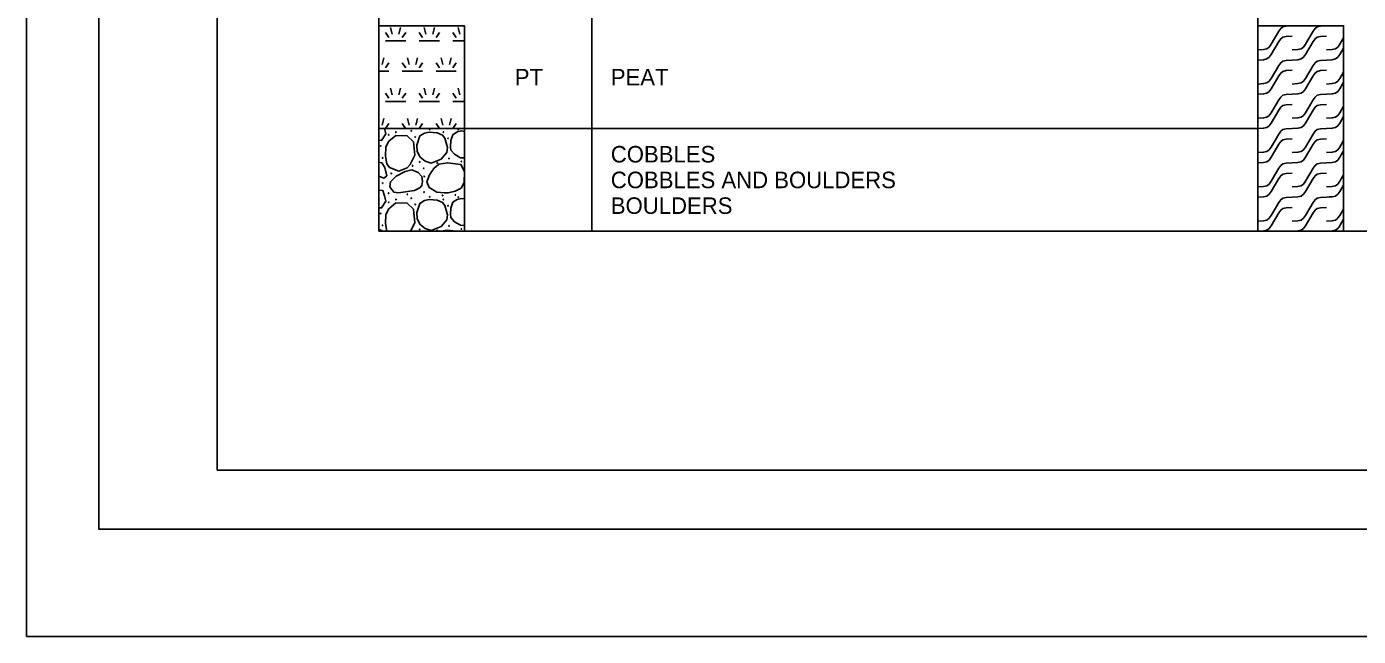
# Model space of a CAD drawing. Extents: x -894 to 866, y -476 to 714.
# Drawn here: x -894 to -330, y -476 to -218 of the extents above; entities that cross this region are included whole.
import ezdxf

# ---------------------------------------------------------------- set-up
doc = ezdxf.new("R2010")
doc.units = 0
for name, color, linetype in [('10 Sheet Format', 7, 'Continuous'), ('14 Ramp Anno', 7, 'Continuous'), ('57 Undefined', 7, 'Continuous')]:
    doc.layers.add(name, color=color, linetype=linetype)

msp = doc.modelspace()

# ---------------------------------------------------------------- linework, layer by layer
at = {"layer": '10 Sheet Format'}
for p, q in [((-813.45, 643.96), (-813.45, -406.04)), ((-813.45, -406.04), (-438.24, -406.04)), ((-438.75, -406.04), (199.07, -406.04))]:
    msp.add_line(p, q, dxfattribs=at)
for points in [[(-894.04, 713.56), (865.96, 713.56), (865.96, -476.44), (-894.04, -476.44)], [(-863.43, 668.96), (836.57, 668.96), (836.57, -431.04), (-863.43, -431.04)], [(-863.43, 668.96), (836.57, 668.96), (836.57, -431.04), (-863.43, -431.04)]]:
    msp.add_lwpolyline(points, close=True, dxfattribs=at)
at = {"layer": '14 Ramp Anno'}
msp.add_line((-372.9, 588.06), (-372.9, -304.59), dxfattribs=at)
msp.add_lwpolyline([(-745.02, -304.81), (2.57, -304.81), (2.57, 608.93), (-745.02, 608.93)], close=True, dxfattribs=at)
for points in [[(-654.74, 588.06), (-654.74, -304.81)], [(-745.02, -261.27), (-708.73, -261.27), (-708.73, -217.72), (-745.02, -217.72), (-745.02, -261.27)], [(-739.3, -221.29), (-740.02, -218.44)], [(-736.45, -221.29), (-735.73, -218.44)], [(-725.02, -221.29), (-725.73, -218.44)], [(-722.16, -221.29), (-721.45, -218.44)], [(-710.73, -221.29), (-711.45, -218.44)], [(-372.9, -227.88), (-370.44, -227.74), (-369.06, -227.45), (-368.11, -226.72), (-367.24, -225.56), (-364.05, -220.04), (-363.18, -218.88), (-362.24, -218.16), (-360.86, -217.87), (-358.39, -217.72)], [(-372.9, -304.81), (-336.62, -304.81), (-336.62, -217.72), (-372.9, -217.72), (-372.9, -304.81)], [(-358.39, -227.88), (-355.92, -227.74), (-354.54, -227.45), (-353.6, -226.72), (-352.73, -225.56), (-349.53, -220.04), (-348.66, -218.88), (-347.72, -218.16), (-346.34, -217.87), (-343.87, -217.72)], [(-740.73, -222.72), (-742.16, -220.58)], [(-742.16, -224.15), (-733.59, -224.15)], [(-735.02, -222.72), (-733.59, -220.58)], [(-726.45, -222.72), (-727.87, -220.58)], [(-727.87, -224.15), (-719.3, -224.15)], [(-720.73, -222.72), (-719.3, -220.58)], [(-712.16, -222.72), (-713.59, -220.58)], [(-713.59, -224.15), (-708.73, -224.15)], [(-372.9, -232.24), (-370.44, -232.09), (-369.06, -231.8), (-368.11, -231.08), (-367.24, -229.91), (-364.05, -224.4), (-363.18, -223.24), (-362.24, -222.51), (-360.86, -222.22), (-358.39, -222.08)], [(-358.39, -232.24), (-355.92, -232.09), (-354.54, -231.8), (-353.6, -231.08), (-352.73, -229.91), (-349.53, -224.4), (-348.66, -223.24), (-347.72, -222.51), (-346.34, -222.22), (-343.87, -222.08)], [(-343.87, -227.88), (-341.41, -227.74), (-340.03, -227.45), (-339.08, -226.72), (-338.21, -225.56), (-336.62, -222.8)], [(-343.87, -232.24), (-341.41, -232.09), (-340.03, -231.8), (-339.08, -231.08), (-338.21, -229.91), (-336.62, -227.16)], [(-743.59, -234.15), (-742.88, -231.29)], [(-742.16, -235.58), (-740.73, -233.44)], [(-733.59, -235.58), (-735.02, -233.44)], [(-732.16, -234.15), (-732.88, -231.29)], [(-729.3, -234.15), (-728.59, -231.29)], [(-727.87, -235.58), (-726.45, -233.44)], [(-719.3, -235.58), (-720.73, -233.44)], [(-717.87, -234.15), (-718.59, -231.29)], [(-715.02, -234.15), (-714.3, -231.29)], [(-713.59, -235.58), (-712.16, -233.44)], [(-372.9, -242.4), (-370.44, -242.25), (-369.06, -241.96), (-368.11, -241.24), (-367.24, -240.08), (-364.05, -234.56), (-363.18, -233.4), (-362.24, -232.67), (-360.86, -232.38), (-358.39, -232.24)], [(-372.9, -246.75), (-370.44, -246.61), (-369.06, -246.32), (-368.11, -245.59), (-367.24, -244.43), (-364.05, -238.91), (-363.18, -237.75), (-362.24, -237.03), (-360.86, -236.74), (-358.39, -236.59)], [(-358.39, -242.4), (-355.92, -242.25), (-354.54, -241.96), (-353.6, -241.24), (-352.73, -240.08), (-349.53, -234.56), (-348.66, -233.4), (-347.72, -232.67), (-346.34, -232.38), (-343.87, -232.24)], [(-358.39, -246.75), (-355.92, -246.61), (-354.54, -246.32), (-353.6, -245.59), (-352.73, -244.43), (-349.53, -238.91), (-348.66, -237.75), (-347.72, -237.03), (-346.34, -236.74), (-343.87, -236.59)], [(-745.02, -237.01), (-740.73, -237.01)], [(-735.02, -237.01), (-726.45, -237.01)], [(-720.73, -237.01), (-716.45, -237.01)], [(-716.45, -237.01), (-712.16, -237.01)], [(-343.87, -242.4), (-341.41, -242.25), (-340.03, -241.96), (-339.08, -241.24), (-338.21, -240.08), (-336.62, -237.32)], [(-343.87, -246.75), (-341.41, -246.61), (-340.03, -246.32), (-339.08, -245.59), (-338.21, -244.43), (-336.62, -241.67)], [(-740.73, -248.44), (-742.16, -246.29)], [(-739.3, -247.01), (-740.02, -244.15)], [(-736.45, -247.01), (-735.73, -244.15)], [(-735.02, -248.44), (-733.59, -246.29)], [(-726.45, -248.44), (-727.87, -246.29)], [(-725.02, -247.01), (-725.73, -244.15)], [(-722.16, -247.01), (-721.45, -244.15)], [(-720.73, -248.44), (-719.3, -246.29)], [(-712.16, -248.44), (-713.59, -246.29)], [(-710.73, -247.01), (-711.45, -244.15)], [(-372.9, -256.91), (-370.44, -256.77), (-369.06, -256.48), (-368.11, -255.75), (-367.24, -254.59), (-364.05, -249.07), (-363.18, -247.91), (-362.24, -247.19), (-360.86, -246.9), (-358.39, -246.75)], [(-358.39, -256.91), (-355.92, -256.77), (-354.54, -256.48), (-353.6, -255.75), (-352.73, -254.59), (-349.53, -249.07), (-348.66, -247.91), (-347.72, -247.19), (-346.34, -246.9), (-343.87, -246.75)], [(-742.16, -249.87), (-733.59, -249.87)], [(-727.87, -249.87), (-719.3, -249.87)], [(-713.59, -249.87), (-708.73, -249.87)], [(-372.9, -261.27), (-370.44, -261.12), (-369.06, -260.83), (-368.11, -260.11), (-367.24, -258.94), (-364.05, -253.43), (-363.18, -252.27), (-362.24, -251.54), (-360.86, -251.25), (-358.39, -251.11)], [(-358.39, -261.27), (-355.92, -261.12), (-354.54, -260.83), (-353.6, -260.11), (-352.73, -258.94), (-349.53, -253.43), (-348.66, -252.27), (-347.72, -251.54), (-346.34, -251.25), (-343.87, -251.11)], [(-343.87, -256.91), (-341.41, -256.77), (-340.03, -256.48), (-339.08, -255.75), (-338.21, -254.59), (-336.62, -251.83)], [(-743.59, -259.87), (-742.88, -257.01)], [(-742.14, -261.27), (-740.73, -259.15)], [(-733.61, -261.27), (-735.02, -259.15)], [(-732.16, -259.87), (-732.88, -257.01)], [(-729.3, -259.87), (-728.59, -257.01)], [(-727.86, -261.27), (-726.45, -259.15)], [(-719.32, -261.27), (-720.73, -259.15)], [(-717.87, -259.87), (-718.59, -257.01)], [(-715.02, -259.87), (-714.3, -257.01)], [(-713.57, -261.27), (-712.16, -259.15)], [(-343.87, -261.27), (-341.41, -261.12), (-340.03, -260.83), (-339.08, -260.11), (-338.21, -258.94), (-336.62, -256.19)], [(-745.02, -261.27), (-372.9, -261.27)], [(-742.63, -261.27), (-742.07, -263.45), (-743.79, -266.31), (-745.02, -266.26)], [(-745.02, -304.81), (-708.73, -304.81), (-708.73, -261.27), (-745.02, -261.27), (-745.02, -304.81)], [(-740.4, -277.77), (-736.54, -279.3), (-732.95, -277.89), (-731.68, -276.44), (-729.68, -272.59), (-730.29, -266.84), (-733.02, -264.34), (-737.77, -264.23), (-740.68, -266.67), (-741.96, -269.05), (-742.16, -272.96), (-741.62, -276.28), (-740.4, -277.77)], [(-740.65, -263.95), (-740.72, -263.82), (-740.86, -263.82), (-740.93, -263.95), (-740.86, -264.07), (-740.72, -264.07), (-740.65, -263.95)], [(-737.57, -262.77), (-737.64, -262.64), (-737.79, -262.64), (-737.86, -262.76), (-737.79, -262.89), (-737.64, -262.89), (-737.57, -262.77)], [(-731.07, -262.23), (-731.14, -262.11), (-731.29, -262.11), (-731.36, -262.23), (-731.29, -262.36), (-731.14, -262.36), (-731.07, -262.23)], [(-729.42, -264.84), (-729.49, -264.71), (-729.63, -264.71), (-729.7, -264.83), (-729.63, -264.96), (-729.49, -264.96), (-729.42, -264.84)], [(-718.61, -274.24), (-716.16, -271.41), (-715.89, -269.24), (-716.99, -265.34), (-717.98, -264.09), (-720.22, -263.05), (-723.7, -262.83), (-725.6, -263.16), (-727.61, -264.4), (-728.91, -268.26), (-728.73, -270.98), (-727.43, -273.39), (-725.38, -275.06), (-722.75, -275.88), (-718.61, -274.24)], [(-723.27, -261.64), (-723.34, -261.52), (-723.49, -261.52), (-723.56, -261.64), (-723.49, -261.77), (-723.34, -261.77), (-723.27, -261.64)], [(-717.48, -262.77), (-717.55, -262.64), (-717.69, -262.64), (-717.77, -262.76), (-717.69, -262.89), (-717.55, -262.89), (-717.48, -262.77)], [(-709.96, -262.28), (-711.83, -262.73), (-713.63, -263.92), (-714.52, -266.39), (-714.65, -269.03), (-714.44, -270.43), (-712.99, -272.16), (-710.38, -273.68), (-708.73, -273.7), (-708.73, -262.53), (-709.96, -262.28)], [(-711.22, -261.76), (-711.29, -261.64), (-711.43, -261.64), (-711.5, -261.76), (-711.43, -261.88), (-711.29, -261.88), (-711.22, -261.76)], [(-372.9, -271.43), (-370.44, -271.28), (-369.06, -270.99), (-368.11, -270.27), (-367.24, -269.11), (-364.05, -263.59), (-363.18, -262.43), (-362.24, -261.7), (-360.86, -261.41), (-358.39, -261.27)], [(-358.39, -271.43), (-355.92, -271.28), (-354.54, -270.99), (-353.6, -270.27), (-352.73, -269.11), (-349.53, -263.59), (-348.66, -262.43), (-347.72, -261.7), (-346.34, -261.41), (-343.87, -261.27)], [(-744.01, -268.68), (-744.09, -268.55), (-744.23, -268.55), (-744.3, -268.68), (-744.23, -268.8), (-744.09, -268.8), (-744.01, -268.68)], [(-715.53, -265.43), (-715.6, -265.3), (-715.74, -265.3), (-715.82, -265.42), (-715.74, -265.55), (-715.6, -265.55), (-715.53, -265.43)], [(-372.9, -275.78), (-370.44, -275.64), (-369.06, -275.35), (-368.11, -274.62), (-367.24, -273.46), (-364.05, -267.94), (-363.18, -266.78), (-362.24, -266.06), (-360.86, -265.77), (-358.39, -265.62)], [(-358.39, -275.78), (-355.92, -275.64), (-354.54, -275.35), (-353.6, -274.62), (-352.73, -273.46), (-349.53, -267.94), (-348.66, -266.78), (-347.72, -266.06), (-346.34, -265.77), (-343.87, -265.62)], [(-343.87, -271.43), (-341.41, -271.28), (-340.03, -270.99), (-339.08, -270.27), (-338.21, -269.11), (-336.62, -266.35)], [(-745.02, -281.42), (-742.88, -282.29), (-741.52, -281.24), (-742.43, -277.73), (-743.68, -275.84), (-745.02, -275.47)], [(-743.25, -273.71), (-743.32, -273.58), (-743.46, -273.58), (-743.53, -273.7), (-743.46, -273.83), (-743.32, -273.83), (-743.25, -273.71)], [(-727.47, -275.42), (-727.54, -275.3), (-727.68, -275.3), (-727.75, -275.42), (-727.68, -275.54), (-727.54, -275.54), (-727.47, -275.42)], [(-717.37, -288.54), (-715.66, -288.57), (-712.59, -287.81), (-710.12, -286.49), (-708.84, -284.1), (-708.77, -279.44), (-710.19, -276.55), (-715.92, -275.76), (-719.58, -276.4), (-721.62, -278.23), (-723.55, -280.92), (-724.59, -283.85), (-723.62, -286.27), (-720.44, -288.25), (-717.37, -288.54)], [(-720.08, -275.83), (-720.15, -275.71), (-720.29, -275.71), (-720.37, -275.83), (-720.29, -275.96), (-720.15, -275.96), (-720.08, -275.83)], [(-715.06, -273.94), (-715.13, -273.82), (-715.27, -273.82), (-715.34, -273.94), (-715.27, -274.07), (-715.13, -274.07), (-715.06, -273.94)], [(-709.86, -275.24), (-709.93, -275.12), (-710.07, -275.12), (-710.14, -275.24), (-710.07, -275.37), (-709.93, -275.37), (-709.86, -275.24)], [(-372.9, -285.94), (-370.44, -285.8), (-369.06, -285.51), (-368.11, -284.78), (-367.24, -283.62), (-364.05, -278.1), (-363.18, -276.94), (-362.24, -276.22), (-360.86, -275.93), (-358.39, -275.78)], [(-358.39, -285.94), (-355.92, -285.8), (-354.54, -285.51), (-353.6, -284.78), (-352.73, -283.62), (-349.53, -278.1), (-348.66, -276.94), (-347.72, -276.22), (-346.34, -275.93), (-343.87, -275.78)], [(-343.87, -275.78), (-341.41, -275.64), (-340.03, -275.35), (-339.08, -274.62), (-338.21, -273.46), (-336.62, -270.7)], [(-736.69, -288.46), (-729.93, -287.56), (-727.64, -286.41), (-726.79, -285.44), (-726.46, -283.72), (-726.73, -281.64), (-728.29, -279.95), (-730.97, -278.77), (-733.77, -279.52), (-737.59, -281.46), (-740.03, -283.83), (-740.3, -286), (-738.63, -288.2), (-736.69, -288.46)], [(-739.58, -280.27), (-739.65, -280.14), (-739.8, -280.14), (-739.87, -280.27), (-739.8, -280.39), (-739.65, -280.39), (-739.58, -280.27)], [(-730.54, -277.02), (-730.61, -276.89), (-730.75, -276.89), (-730.83, -277.01), (-730.75, -277.14), (-730.61, -277.14), (-730.54, -277.02)], [(-725.81, -278.14), (-725.88, -278.02), (-726.03, -278.02), (-726.1, -278.14), (-726.03, -278.26), (-725.88, -278.26), (-725.81, -278.14)], [(-725.58, -281.57), (-725.65, -281.44), (-725.79, -281.44), (-725.86, -281.57), (-725.79, -281.69), (-725.65, -281.69), (-725.58, -281.57)], [(-372.9, -290.3), (-370.44, -290.15), (-369.06, -289.86), (-368.11, -289.14), (-367.24, -287.97), (-364.05, -282.46), (-363.18, -281.3), (-362.24, -280.57), (-360.86, -280.28), (-358.39, -280.14)], [(-358.39, -290.3), (-355.92, -290.15), (-354.54, -289.86), (-353.6, -289.14), (-352.73, -287.97), (-349.53, -282.46), (-348.66, -281.3), (-347.72, -280.57), (-346.34, -280.28), (-343.87, -280.14)], [(-343.87, -285.94), (-341.41, -285.8), (-340.03, -285.51), (-339.08, -284.78), (-338.21, -283.62), (-336.62, -280.86)], [(-745.02, -287.41), (-743.22, -287.52), (-742.63, -289.84)], [(-743.13, -284.41), (-743.2, -284.28), (-743.34, -284.28), (-743.41, -284.41), (-743.34, -284.53), (-743.2, -284.53), (-743.13, -284.41)], [(-343.87, -290.3), (-342.69, -290.23), (-341.41, -290.15), (-340.03, -289.86), (-339.08, -289.14), (-338.21, -287.97), (-336.62, -285.22)], [(-742.63, -289.84), (-742.07, -292.02), (-743.79, -294.89), (-745.02, -294.84)], [(-729.68, -301.16), (-730.29, -295.41), (-733.02, -292.91), (-737.77, -292.81), (-740.68, -295.24), (-741.96, -297.63), (-742.16, -301.53), (-741.62, -304.81), (-731.58, -304.81), (-729.68, -301.16)], [(-740.7, -288.67), (-740.78, -288.54), (-740.92, -288.54), (-740.99, -288.66), (-740.92, -288.79), (-740.78, -288.79), (-740.7, -288.67)], [(-740.65, -292.52), (-740.72, -292.4), (-740.86, -292.4), (-740.93, -292.52), (-740.86, -292.64), (-740.72, -292.64), (-740.65, -292.52)], [(-737.57, -291.34), (-737.64, -291.21), (-737.79, -291.21), (-737.86, -291.34), (-737.79, -291.46), (-737.64, -291.46), (-737.57, -291.34)], [(-732.73, -289.14), (-732.8, -289.01), (-732.94, -289.01), (-733.01, -289.14), (-732.94, -289.26), (-732.8, -289.26), (-732.73, -289.14)], [(-731.07, -290.81), (-731.14, -290.68), (-731.29, -290.68), (-731.36, -290.8), (-731.29, -290.93), (-731.14, -290.93), (-731.07, -290.81)], [(-718.61, -302.81), (-716.16, -299.98), (-715.89, -297.81), (-716.99, -293.92), (-717.98, -292.66), (-720.22, -291.62), (-723.7, -291.4), (-725.6, -291.73), (-727.61, -292.97), (-728.91, -296.83), (-728.73, -299.55), (-727.43, -301.96), (-725.38, -303.64), (-722.75, -304.45), (-718.61, -302.81)], [(-725.64, -288.19), (-725.71, -288.07), (-725.85, -288.07), (-725.92, -288.19), (-725.85, -288.32), (-725.71, -288.32), (-725.64, -288.19)], [(-723.27, -290.22), (-723.34, -290.09), (-723.49, -290.09), (-723.56, -290.21), (-723.49, -290.34), (-723.34, -290.34), (-723.27, -290.22)], [(-717.83, -289.61), (-717.91, -289.49), (-718.05, -289.49), (-718.12, -289.61), (-718.05, -289.74), (-717.91, -289.74), (-717.83, -289.61)], [(-717.48, -291.34), (-717.55, -291.21), (-717.69, -291.21), (-717.77, -291.34), (-717.69, -291.46), (-717.55, -291.46), (-717.48, -291.34)], [(-709.96, -290.85), (-711.83, -291.3), (-713.63, -292.5), (-714.52, -294.96), (-714.65, -297.6), (-714.44, -299), (-712.99, -300.73), (-710.38, -302.25), (-708.73, -302.28), (-708.73, -291.1), (-709.96, -290.85)], [(-712.4, -289.44), (-712.47, -289.31), (-712.61, -289.31), (-712.68, -289.43), (-712.61, -289.56), (-712.47, -289.56), (-712.4, -289.44)], [(-711.22, -290.33), (-711.29, -290.21), (-711.43, -290.21), (-711.5, -290.33), (-711.43, -290.46), (-711.29, -290.46), (-711.22, -290.33)], [(-372.9, -300.46), (-370.44, -300.31), (-369.06, -300.02), (-368.11, -299.3), (-367.24, -298.13), (-364.05, -292.62), (-363.18, -291.46), (-362.24, -290.73), (-360.86, -290.44), (-358.39, -290.3)], [(-358.39, -300.46), (-355.92, -300.31), (-354.54, -300.02), (-353.6, -299.3), (-352.73, -298.13), (-349.53, -292.62), (-348.66, -291.46), (-347.72, -290.73), (-346.34, -290.44), (-343.87, -290.3)], [(-744.01, -297.25), (-744.09, -297.13), (-744.23, -297.13), (-744.3, -297.25), (-744.23, -297.38), (-744.09, -297.38), (-744.01, -297.25)], [(-729.42, -293.41), (-729.49, -293.28), (-729.63, -293.28), (-729.7, -293.41), (-729.63, -293.53), (-729.49, -293.53), (-729.42, -293.41)], [(-715.53, -294), (-715.6, -293.87), (-715.74, -293.87), (-715.82, -294), (-715.74, -294.12), (-715.6, -294.12), (-715.53, -294)], [(-372.9, -304.81), (-370.44, -304.67), (-369.06, -304.38), (-368.11, -303.65), (-367.24, -302.49), (-364.05, -296.97), (-363.18, -295.81), (-362.24, -295.09), (-360.86, -294.8), (-358.39, -294.65)], [(-358.39, -304.81), (-355.92, -304.67), (-354.54, -304.38), (-353.6, -303.65), (-352.73, -302.49), (-349.53, -296.97), (-348.66, -295.81), (-347.72, -295.09), (-346.34, -294.8), (-343.87, -294.65)], [(-343.87, -300.46), (-341.41, -300.31), (-340.03, -300.02), (-339.08, -299.3), (-338.98, -299.15), (-338.21, -298.13), (-336.62, -295.38)], [(-743.42, -304.81), (-743.68, -304.41), (-745.02, -304.04)], [(-743.25, -302.28), (-743.32, -302.15), (-743.46, -302.15), (-743.53, -302.28), (-743.46, -302.4), (-743.32, -302.4), (-743.25, -302.28)], [(-727.47, -303.99), (-727.54, -303.87), (-727.68, -303.87), (-727.75, -303.99), (-727.68, -304.12), (-727.54, -304.12), (-727.47, -303.99)], [(-720.08, -304.41), (-720.15, -304.28), (-720.29, -304.28), (-720.37, -304.4), (-720.29, -304.53), (-720.15, -304.53), (-720.08, -304.41)], [(-715.92, -304.33), (-718.67, -304.81), (-712.44, -304.81), (-715.92, -304.33)], [(-715.06, -302.52), (-715.13, -302.39), (-715.27, -302.39), (-715.34, -302.51), (-715.27, -302.64), (-715.13, -302.64), (-715.06, -302.52)], [(-709.86, -303.82), (-709.93, -303.69), (-710.07, -303.69), (-710.14, -303.81), (-710.07, -303.94), (-709.93, -303.94), (-709.86, -303.82)], [(-343.87, -304.81), (-341.41, -304.67), (-340.03, -304.38), (-339.08, -303.65), (-338.21, -302.49), (-337.85, -301.86), (-336.62, -299.73)], [(-380.35, -304.81), (-102.15, -304.81)]]:
    msp.add_lwpolyline(points, dxfattribs=at)

# ---------------------------------------------------------------- texts
at = {"layer": '57 Undefined'}
for s, p in [('PT', (-687.43, -243)), ('PEAT', (-646.77, -243)), ('COBBLES', (-646.77, -275.65)), ('COBBLES AND BOULDERS', (-646.77, -286.54)), ('BOULDERS', (-646.77, -297.43))]:
    msp.add_text(s, height=7, dxfattribs=at).set_placement(p)

doc.saveas('drawing.dxf')
